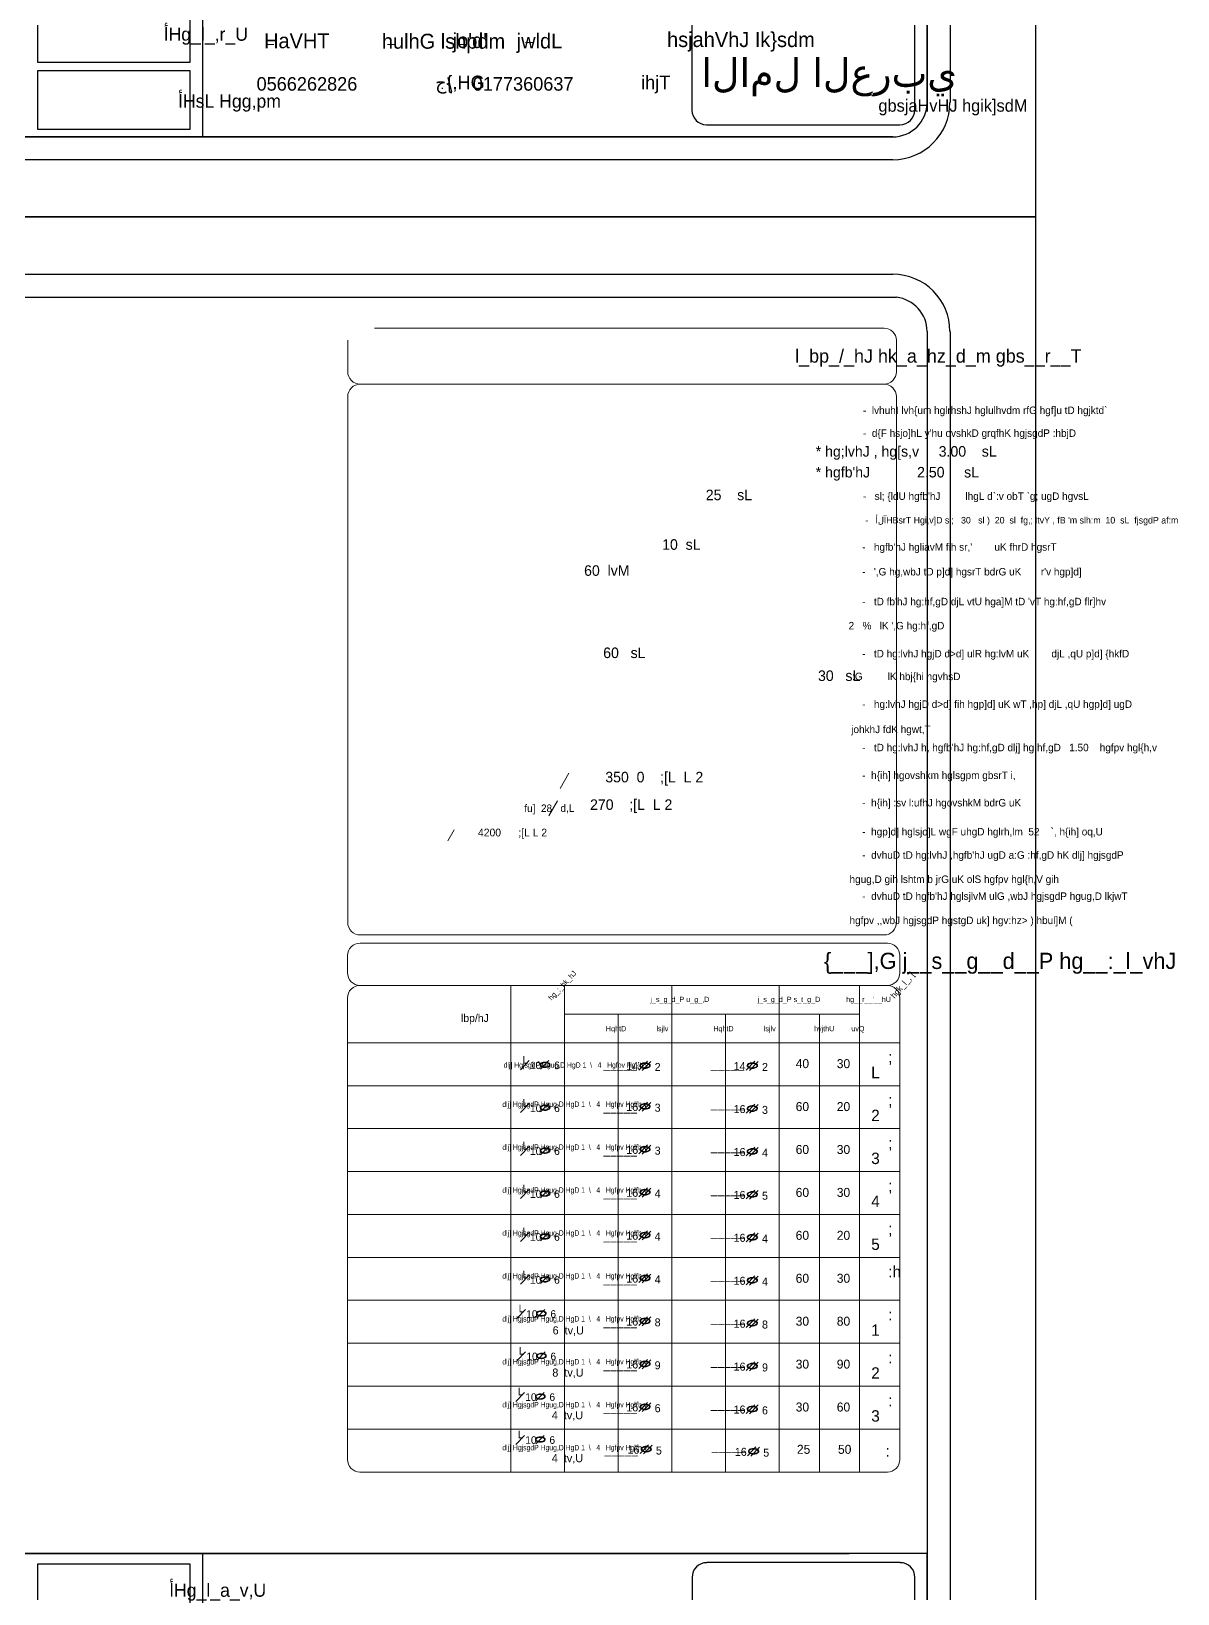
# Model space of a CAD drawing. Header units: inches. Extents: x -1583 to -1389, y -6910 to -6586.
# Drawn here: x -1426.58 to -1390.08, y -6846.12 to -6796.35 of the extents above; entities that cross this region are included whole.
import ezdxf

# ---------------------------------------------------------------- set-up
doc = ezdxf.new("R2010")
doc.units = ezdxf.units.IN
doc.header["$MEASUREMENT"] = 0
for name, color, linetype, lineweight in [('G-BORDER-V', 14, 'Continuous', 5), ('st', 41, 'Continuous', 15), ('text', 91, 'Continuous', 18), ('wall', 7, 'Continuous', 30)]:
    doc.layers.add(name, color=color, linetype=linetype, lineweight=lineweight)
doc.layers.add('U-r-p', color=7, linetype='Continuous')
doc.layers.add('xyz', color=93, linetype='Continuous')
doc.styles.add('A1', font='xarb.shx')
doc.styles.add('AR', font='XARB.SHX')
doc.styles.add('Arch_Text_E', font='arial.ttf', dxfattribs={"height": 0.2})
doc.styles.add('AX', font='xarab.shx', dxfattribs={"height": 0.12})
doc.styles.add('BO', font='JADID.SHX', dxfattribs={"height": 0.5})
doc.styles.add('RO', font='ROMANT.SHX', dxfattribs={"height": 0.3})
doc.styles.add('SOSO', font='SOSA.shx', dxfattribs={"height": 0.25})
doc.styles.add('style2', font='xarb.shx')
doc.styles.add('usm', font='arabnabl.shx', dxfattribs={"height": 0.35})

# ---------------------------------------------------------------- blocks, each defined once
blk = doc.blocks.new('kalesh')
at = {"layer": 'Defpoints'}
blk.add_lwpolyline([(3940.958, 559.483), (3987.589, 559.483), (3987.589, 592.346), (3940.958, 592.346)], close=True, dxfattribs=at)
at = {"layer": 'wall', "color": 1}
blk.add_line((3971.437, 561.038), (3971.437, 566.419), dxfattribs=at)
blk.add_line((3971.437, 561.038), (3971.437, 566.419), dxfattribs=at)
at = {"layer": 'wall', "color": 5}
for p, q in [((3984.959, 566.242), (3981.207, 566.242)), ((3980.922, 565.957), (3980.918, 561.556)), ((3985.239, 561.555), (3985.243, 565.957)), ((3981.202, 561.272), (3984.954, 561.272))]:
    blk.add_line(p, q, dxfattribs=at)
for centre, start, end in [((3981.207, 565.957), 90, 180), ((3984.959, 565.957), 360, 90), ((3981.202, 561.556), 180, 270), ((3984.954, 561.556), 270, 0)]:
    blk.add_arc(centre, 0.284, start, end, dxfattribs=at)
at = {"layer": 'xyz', "ltscale": 0.2}
for p, q in [((3943.179, 591.236), (3984.813, 591.236)), ((3943.253, 590.788), (3984.887, 590.788)), ((3985.48, 590.126), (3985.48, 561.703)), ((3985.924, 590.126), (3985.924, 561.703)), ((3984.813, 561.037), (3943.179, 561.037)), ((3984.813, 560.593), (3943.179, 560.593))]:
    blk.add_line(p, q, dxfattribs=at)
for points in [[(3985.48, 561.703), (3985.48, 566.419), (3942.513, 566.419)], [(3942.513, 561.691), (3942.513, 566.419), (3983.966, 566.419)], [(3983.966, 561.038), (3943.146, 561.038)], [(3943.179, 561.037), (3984.846, 561.038)]]:
    blk.add_lwpolyline(points, dxfattribs=at)
for points in [[(3968.236, 566.218), (3971.182, 566.218), (3971.182, 565.074), (3968.236, 565.074)], [(3968.236, 563.621), (3971.182, 563.621), (3971.182, 562.477), (3968.236, 562.477)], [(3968.236, 562.322), (3971.182, 562.322), (3971.182, 561.178), (3968.236, 561.178)]]:
    blk.add_lwpolyline(points, close=True, dxfattribs=at)
for centre, radius, start, end in [((3984.813, 590.126), 1.11, 0, 90), ((3984.813, 590.126), 0.666, 0, 83.669), ((3984.813, 561.703), 1.11, 270, 0), ((3984.813, 561.703), 0.666, 270, 0)]:
    blk.add_arc(centre, radius, start, end, dxfattribs=at)
at = {"layer": 'wall', "color": 30, "true_color": 0xf8991e, "style": 'A1'}
for s, p in [('أHg_l_a_v,U ', (3970.785, 565.58, -0.351)), ('أHg_l_,r_U ', (3970.68, 562.901, -0.351)), ('أHsL Hgg,pm', (3970.958, 561.603, -0.351))]:
    blk.add_text(s, height=0.25602, dxfattribs=at).set_placement(p)
at = {"layer": 'wall', "color": 4}
for s, height, style, p in [('HaVHT', 0.2898, 'BO', (3972.622, 562.756)), ('hulhG lshpdm ', 0.2898, 'BO', (3974.907, 562.747)), ("jo'd' ", 0.2898, 'BO', (3976.281, 562.76)), ('jwldL ', 0.2898, 'BO', (3977.522, 562.752, -0.309)), ('-', 0.195, 'RO', (3977.656, 562.783, -0.309)), ('hsjahVhJ Ik}sdm ', 0.2898, 'BO', (3980.437, 562.779)), ('-', 0.195, 'RO', (3972.627, 562.742)), ('-', 0.195, 'RO', (3974.981, 562.742)), ('-', 0.195, 'RO', (3976.373, 562.742))]:
    blk.add_text(s, height=height, dxfattribs=dict(at, style=style)).set_placement(p)
at = {"layer": 'wall', "color": 5, "style": 'Arch_Text_E'}
blk.add_text('الامل العربي', height=0.55865, dxfattribs=at).set_placement((3981.103, 562.007))
at = {"layer": 'wall', "style": 'A1'}
for s, height, p in [('0566262826', 0.2627, (3972.477, 561.933)), ('ج{,HG', 0.2627, (3975.944, 561.962)), ('\\', 0.263, (3976.176, 561.912)), ('0177360637', 0.2627, (3976.669, 561.933)), ('ihjT', 0.2627, (3979.933, 561.962))]:
    blk.add_text(s, height=height, dxfattribs=at).set_placement(p)
at = {"layer": 'wall', "color": 1, "style": 'usm'}
blk.add_text('gbsjaHvHJ hgik]sdM', height=0.23713, dxfattribs=at).set_placement((3984.536, 561.525))
blk = doc.blocks.new('U-r-p')
at = {"layer": 'U-r-p', "color": 4, "style": 'AX', "flags": 4}
for tag, p, height in [('R', (0.136, 0.205), 0.23), ('1', (-0.318, -0.04), 0.192)]:
    blk.add_attdef(tag, p, '', height=height, dxfattribs=at)
blk = doc.blocks.new('ST-NMBER')
at = {"layer": 'st', "color": 3}
for p, q in [((0.051, 0.225), (-0.121, 0.048)), ((0.119, 0.219), (-0.052, 0.042))]:
    blk.add_line(p, q, dxfattribs=at)
for points in [[(0.002, 0.196, 0.056606), (-0.039, 0.191, 0.070345), (-0.071, 0.178, 0.106153), (-0.095, 0.157, 0.161551), (-0.101, 0.137, 0.161551), (-0.094, 0.117, 0.106153), (-0.07, 0.096, 0.070345), (-0.038, 0.084, 0.056606), (0.004, 0.08, 0.056606), (0.046, 0.086, 0.070345), (0.077, 0.098, 0.106153), (0.101, 0.119, 0.161551), (0.107, 0.14, 0.161551), (0.1, 0.16, 0.106153), (0.076, 0.18, 0.070345), (0.044, 0.192, 0.056606)], [(0.003, 0.184, 0.056606), (-0.036, 0.179, 0.070345), (-0.065, 0.167, 0.106153), (-0.085, 0.149, 0.161551), (-0.089, 0.137, 0.161551), (-0.084, 0.124, 0.106153), (-0.064, 0.107, 0.070345), (-0.035, 0.096, 0.056606), (0.004, 0.093, 0.056606), (0.043, 0.098, 0.070345), (0.071, 0.109, 0.106153), (0.091, 0.127, 0.161551), (0.095, 0.139, 0.161551), (0.091, 0.152, 0.106153), (0.07, 0.169, 0.070345), (0.042, 0.18, 0.056606)]]:
    blk.add_lwpolyline(points, format="xyb", close=True, dxfattribs=at)
at = {"layer": 'st', "color": 6, "style": 'AX', "flags": 4}
for tag, p in [('16', (-0.316, 0.047)), ('5', (0.195, 0.031))]:
    blk.add_attdef(tag, p, '', height=0.16, dxfattribs=at)
blk = doc.blocks.new('SOOFT-ST')
at = {"layer": 'st', "color": 3}
for p, q in [((-0.207, 0.253), (-0.393, 0.062)), ((0.206, 0.253), (0.034, 0.076))]:
    blk.add_line(p, q, dxfattribs=at)
for points in [[(0.127, 0.223, 0.056606), (0.085, 0.218, 0.070345), (0.054, 0.205, 0.106153), (0.03, 0.184, 0.161551), (0.024, 0.164, 0.161551), (0.031, 0.144, 0.106153), (0.055, 0.123, 0.070345), (0.087, 0.111, 0.056606), (0.129, 0.107, 0.056606), (0.171, 0.113, 0.070345), (0.202, 0.125, 0.106153), (0.226, 0.146, 0.161551), (0.232, 0.167, 0.161551), (0.225, 0.187, 0.106153), (0.201, 0.207, 0.070345), (0.169, 0.219, 0.056606)], [(0.127, 0.211, 0.056606), (0.088, 0.206, 0.070345), (0.06, 0.194, 0.106153), (0.04, 0.177, 0.161551), (0.036, 0.164, 0.161551), (0.041, 0.151, 0.106153), (0.061, 0.134, 0.070345), (0.089, 0.123, 0.056606), (0.129, 0.12, 0.056606), (0.168, 0.125, 0.070345), (0.196, 0.136, 0.106153), (0.216, 0.154, 0.161551), (0.22, 0.166, 0.161551), (0.215, 0.179, 0.106153), (0.195, 0.196, 0.070345), (0.166, 0.207, 0.056606)]]:
    blk.add_lwpolyline(points, format="xyb", close=True, dxfattribs=at)
at = {"layer": 'st', "color": 3, "style": 'AX'}
blk.add_text('L', height=0.16, dxfattribs=at).set_placement((-0.351, 0.192))
at = {"layer": 'st', "color": 6, "style": 'AX', "flags": 4}
for tag, p in [('8', (-0.191, 0.074)), ('5', (0.32, 0.074))]:
    blk.add_attdef(tag, p, '', height=0.16, dxfattribs=at)

msp = doc.modelspace()

# ---------------------------------------------------------------- linework, layer by layer
at = {"color": 1, "lineweight": 20}
for p, q in [((-1409.469, -6819.986), (-1409.74, -6820.467)), ((-1409.829, -6820.863), (-1410.1, -6821.344)), ((-1413.121, -6821.784, 0.576), (-1413.321, -6822.137, 0.576)), ((-1413.121, -6821.784, 0.576), (-1413.321, -6822.137, 0.576))]:
    msp.add_line(p, q, dxfattribs=at)
at = {"layer": 'G-BORDER-V', "color": 8}
for p, q in [((-1415.654, -6805.807), (-1399.423, -6805.807)), ((-1415.654, -6805.807), (-1399.423, -6805.807)), ((-1416.503, -6807.213), (-1416.503, -6806.192)), ((-1416.503, -6807.213), (-1416.503, -6806.192)), ((-1416.503, -6807.213), (-1416.503, -6806.193)), ((-1416.503, -6807.213), (-1416.503, -6806.193)), ((-1399.037, -6807.213), (-1399.037, -6806.192)), ((-1399.037, -6807.213), (-1399.037, -6806.193)), ((-1416.107, -6807.592), (-1399.433, -6807.592)), ((-1416.503, -6824.737), (-1416.503, -6807.972)), ((-1416.503, -6824.737), (-1416.503, -6807.972)), ((-1416.503, -6824.737), (-1416.503, -6807.972)), ((-1399.037, -6824.125), (-1399.037, -6807.972)), ((-1399.036, -6824.737), (-1399.037, -6807.972)), ((-1416.107, -6825.134), (-1399.433, -6825.134)), ((-1416.512, -6825.793), (-1416.512, -6826.341)), ((-1416.512, -6825.793), (-1416.512, -6826.341)), ((-1416.113, -6825.394), (-1399.324, -6825.394)), ((-1398.925, -6825.776), (-1398.925, -6826.359)), ((-1398.925, -6825.776), (-1398.925, -6826.359)), ((-1416.113, -6826.74), (-1399.324, -6826.74)), ((-1411.316, -6826.74), (-1411.316, -6842.24)), ((-1409.607, -6826.74), (-1409.607, -6842.24)), ((-1406.189, -6826.74), (-1406.189, -6842.24)), ((-1402.771, -6826.74), (-1402.771, -6842.24)), ((-1400.207, -6826.74), (-1400.207, -6842.24)), ((-1416.512, -6827.14), (-1416.512, -6841.84)), ((-1398.925, -6827.122), (-1398.925, -6832.288)), ((-1398.925, -6827.122), (-1398.925, -6841.841)), ((-1409.607, -6827.654), (-1407.898, -6827.654)), ((-1407.898, -6827.654), (-1400.207, -6827.654)), ((-1407.898, -6827.654), (-1407.898, -6842.24)), ((-1404.48, -6827.654), (-1404.48, -6842.24)), ((-1401.489, -6827.654), (-1401.489, -6842.24)), ((-1416.512, -6828.568), (-1411.316, -6828.568)), ((-1411.316, -6828.568), (-1398.925, -6828.568)), ((-1416.512, -6829.935), (-1398.925, -6829.935)), ((-1416.512, -6831.302), (-1398.925, -6831.302)), ((-1416.512, -6832.67), (-1398.925, -6832.67)), ((-1416.114, -6832.67), (-1399.324, -6832.67)), ((-1416.512, -6834.037), (-1398.925, -6834.037)), ((-1416.114, -6834.037), (-1399.324, -6834.037)), ((-1416.114, -6834.037), (-1399.324, -6834.037)), ((-1416.512, -6835.404), (-1398.925, -6835.404)), ((-1416.114, -6835.404), (-1399.324, -6835.404)), ((-1416.114, -6835.404), (-1399.324, -6835.404)), ((-1416.114, -6835.404), (-1399.324, -6835.404)), ((-1416.512, -6836.771), (-1398.925, -6836.771)), ((-1416.114, -6836.771), (-1399.324, -6836.771)), ((-1416.114, -6836.771), (-1399.324, -6836.771)), ((-1416.114, -6836.771), (-1399.324, -6836.771)), ((-1416.114, -6836.771), (-1399.324, -6836.771)), ((-1416.512, -6838.138), (-1398.925, -6838.138)), ((-1416.114, -6838.138), (-1399.324, -6838.138)), ((-1416.114, -6838.138), (-1399.324, -6838.138)), ((-1416.114, -6838.138), (-1399.324, -6838.138)), ((-1416.114, -6838.138), (-1399.324, -6838.138)), ((-1416.512, -6839.506), (-1398.925, -6839.506)), ((-1416.114, -6839.506), (-1399.324, -6839.506)), ((-1416.114, -6839.506), (-1399.324, -6839.506)), ((-1416.114, -6839.506), (-1399.324, -6839.506)), ((-1416.114, -6839.506), (-1399.324, -6839.506)), ((-1416.114, -6839.506), (-1399.324, -6839.506)), ((-1416.512, -6840.873), (-1398.925, -6840.873)), ((-1416.114, -6840.873), (-1399.324, -6840.873)), ((-1416.114, -6840.873), (-1399.324, -6840.873)), ((-1416.114, -6840.873), (-1399.324, -6840.873)), ((-1416.114, -6840.873), (-1399.324, -6840.873)), ((-1416.114, -6840.873), (-1399.324, -6840.873)), ((-1416.114, -6840.873), (-1399.324, -6840.873)), ((-1416.114, -6842.24), (-1399.324, -6842.24))]:
    msp.add_line(p, q, dxfattribs=at)
for centre, radius, start, end in [((-1399.423, -6806.193), 0.386, 359.9447, 90.0548), ((-1399.423, -6806.193), 0.386, 359.9447, 90.0548), ((-1416.107, -6807.196), 0.397, 179.9447, 270.0548), ((-1399.433, -6807.196), 0.397, 269.9452, 0.0553), ((-1416.107, -6807.989), 0.397, 89.9452, 180.0553), ((-1399.433, -6807.989), 0.397, 359.9447, 90.0548), ((-1416.107, -6824.738), 0.397, 179.9447, 270.0548), ((-1399.433, -6824.738), 0.397, 269.9452, 0.0553), ((-1416.113, -6825.793), 0.399, 89.9452, 180.0553), ((-1399.324, -6825.793), 0.399, 359.9447, 90.0548), ((-1416.113, -6826.341), 0.399, 179.9447, 270.0548), ((-1416.113, -6827.14), 0.399, 89.9452, 180.0553), ((-1399.324, -6826.341), 0.399, 269.9452, 0.0553), ((-1399.324, -6827.14), 0.399, 359.9447, 90.0548), ((-1416.113, -6841.841), 0.399, 179.9447, 270.0548), ((-1399.324, -6841.841), 0.399, 269.9452, 0.0553)]:
    msp.add_arc(centre, radius, start, end, dxfattribs=at)

# ---------------------------------------------------------------- block references
at = {"xscale": 1.641842369206237, "yscale": 1.641842369206237, "zscale": 1.641842369206237}
for p in [(-7941.588, -7720.849), (-7941.588, -7774.806)]:
    msp.add_blockref('kalesh', p, dxfattribs=at)
at = {"color": 0}
ref = msp.add_blockref('SOOFT-ST', (-1410.413, -6829.518), dxfattribs=dict(at, xscale=1.50397161385265, yscale=1.50397161385265, zscale=1.50397161385265))
ref.add_attrib('8', '10', (-1410.7, -6829.406), dxfattribs={"layer": 'st', "color": 7, "height": 0.2406, "style": 'AX', "flags": 4})
ref.add_attrib('5', '6', (-1409.932, -6829.406), dxfattribs={"layer": 'st', "color": 7, "height": 0.241, "style": 'AX', "flags": 4})
ref = msp.add_blockref('ST-NMBER', (-1407.045, -6829.515), dxfattribs=dict(at, xscale=1.593079668354491, yscale=1.593079668354491, zscale=1.593079668354491))
ref.add_attrib('16', '14', (-1407.637, -6829.44), dxfattribs={"layer": 'st', "color": 7, "height": 0.2549, "style": 'AX', "flags": 4})
ref.add_attrib('5', '2', (-1406.733, -6829.465), dxfattribs={"layer": 'st', "color": 7, "height": 0.255, "style": 'AX', "flags": 4})
ref = msp.add_blockref('ST-NMBER', (-1403.627, -6829.515), dxfattribs=dict(at, xscale=1.593079668354491, yscale=1.593079668354491, zscale=1.593079668354491))
ref.add_attrib('16', '14', (-1404.219, -6829.44), dxfattribs={"layer": 'st', "color": 7, "height": 0.2549, "style": 'AX', "flags": 4})
ref.add_attrib('5', '2', (-1403.315, -6829.465), dxfattribs={"layer": 'st', "color": 7, "height": 0.255, "style": 'AX', "flags": 4})
ref = msp.add_blockref('U-r-p', (-1399.475, -6829.555), dxfattribs=dict(at, xscale=2.272189937540915, yscale=2.272189937540915, zscale=2.272189937540915))
ref.add_attrib('U', ';', (-1399.297, -6829.206), dxfattribs={"layer": 'st', "color": 0, "height": 0.364, "style": 'AX', "flags": 4})
ref.add_attrib('1', 'L', (-1399.837, -6829.697), dxfattribs={"layer": 'st', "color": 0, "height": 0.364, "style": 'AX', "flags": 4})
ref = msp.add_blockref('SOOFT-ST', (-1410.413, -6830.885), dxfattribs=dict(at, xscale=1.50397161385265, yscale=1.50397161385265, zscale=1.50397161385265))
ref.add_attrib('8', '10', (-1410.7, -6830.774), dxfattribs={"layer": 'st', "color": 7, "height": 0.2406, "style": 'AX', "flags": 4})
ref.add_attrib('5', '6', (-1409.932, -6830.773), dxfattribs={"layer": 'st', "color": 7, "height": 0.241, "style": 'AX', "flags": 4})
ref = msp.add_blockref('ST-NMBER', (-1407.045, -6830.814), dxfattribs=dict(at, xscale=1.593079668354491, yscale=1.593079668354491, zscale=1.593079668354491))
ref.add_attrib('16', '16', (-1407.637, -6830.739), dxfattribs={"layer": 'st', "color": 7, "height": 0.2549, "style": 'AX', "flags": 4})
ref.add_attrib('5', '3', (-1406.733, -6830.764), dxfattribs={"layer": 'st', "color": 7, "height": 0.255, "style": 'AX', "flags": 4})
ref = msp.add_blockref('ST-NMBER', (-1403.627, -6830.882), dxfattribs=dict(at, xscale=1.593079668354491, yscale=1.593079668354491, zscale=1.593079668354491))
ref.add_attrib('16', '16', (-1404.219, -6830.807), dxfattribs={"layer": 'st', "color": 7, "height": 0.2549, "style": 'AX', "flags": 4})
ref.add_attrib('5', '3', (-1403.315, -6830.833), dxfattribs={"layer": 'st', "color": 7, "height": 0.255, "style": 'AX', "flags": 4})
ref = msp.add_blockref('U-r-p', (-1399.475, -6830.923), dxfattribs=dict(at, xscale=2.272189937540915, yscale=2.272189937540915, zscale=2.272189937540915))
ref.add_attrib('U', ';', (-1399.297, -6830.574), dxfattribs={"layer": 'st', "color": 0, "height": 0.364, "style": 'AX', "flags": 4})
ref.add_attrib('1', '2', (-1399.837, -6831.064), dxfattribs={"layer": 'st', "color": 0, "height": 0.364, "style": 'AX', "flags": 4})
ref = msp.add_blockref('SOOFT-ST', (-1410.413, -6832.252), dxfattribs=dict(at, xscale=1.50397161385265, yscale=1.50397161385265, zscale=1.50397161385265))
ref.add_attrib('8', '10', (-1410.7, -6832.141), dxfattribs={"layer": 'st', "color": 7, "height": 0.2406, "style": 'AX', "flags": 4})
ref.add_attrib('5', '6', (-1409.932, -6832.14), dxfattribs={"layer": 'st', "color": 7, "height": 0.241, "style": 'AX', "flags": 4})
ref = msp.add_blockref('U-r-p', (-1399.475, -6832.29), dxfattribs=dict(at, xscale=2.272189937540915, yscale=2.272189937540915, zscale=2.272189937540915))
ref.add_attrib('U', ';', (-1399.297, -6831.941), dxfattribs={"layer": 'st', "color": 0, "height": 0.364, "style": 'AX', "flags": 4})
ref.add_attrib('1', '3', (-1399.837, -6832.431), dxfattribs={"layer": 'st', "color": 0, "height": 0.364, "style": 'AX', "flags": 4})
ref = msp.add_blockref('ST-NMBER', (-1407.045, -6832.181), dxfattribs=dict(at, xscale=1.593079668354491, yscale=1.593079668354491, zscale=1.593079668354491))
ref.add_attrib('16', '16', (-1407.637, -6832.106), dxfattribs={"layer": 'st', "color": 7, "height": 0.2549, "style": 'AX', "flags": 4})
ref.add_attrib('5', '3', (-1406.733, -6832.131), dxfattribs={"layer": 'st', "color": 7, "height": 0.255, "style": 'AX', "flags": 4})
ref = msp.add_blockref('ST-NMBER', (-1403.627, -6832.249), dxfattribs=dict(at, xscale=1.593079668354491, yscale=1.593079668354491, zscale=1.593079668354491))
ref.add_attrib('16', '16', (-1404.219, -6832.174), dxfattribs={"layer": 'st', "color": 7, "height": 0.2549, "style": 'AX', "flags": 4})
ref.add_attrib('5', '4', (-1403.315, -6832.2), dxfattribs={"layer": 'st', "color": 7, "height": 0.255, "style": 'AX', "flags": 4})
ref = msp.add_blockref('SOOFT-ST', (-1410.413, -6833.619), dxfattribs=dict(at, xscale=1.50397161385265, yscale=1.50397161385265, zscale=1.50397161385265))
ref.add_attrib('8', '10', (-1410.7, -6833.508), dxfattribs={"layer": 'st', "color": 7, "height": 0.2406, "style": 'AX', "flags": 4})
ref.add_attrib('5', '6', (-1409.932, -6833.508), dxfattribs={"layer": 'st', "color": 7, "height": 0.241, "style": 'AX', "flags": 4})
ref = msp.add_blockref('ST-NMBER', (-1407.045, -6833.548), dxfattribs=dict(at, xscale=1.593079668354491, yscale=1.593079668354491, zscale=1.593079668354491))
ref.add_attrib('16', '16', (-1407.637, -6833.473), dxfattribs={"layer": 'st', "color": 7, "height": 0.2549, "style": 'AX', "flags": 4})
ref.add_attrib('5', '4', (-1406.733, -6833.499), dxfattribs={"layer": 'st', "color": 7, "height": 0.255, "style": 'AX', "flags": 4})
ref = msp.add_blockref('ST-NMBER', (-1403.627, -6833.617), dxfattribs=dict(at, xscale=1.593079668354491, yscale=1.593079668354491, zscale=1.593079668354491))
ref.add_attrib('16', '16', (-1404.219, -6833.541), dxfattribs={"layer": 'st', "color": 7, "height": 0.2549, "style": 'AX', "flags": 4})
ref.add_attrib('5', '5', (-1403.315, -6833.567), dxfattribs={"layer": 'st', "color": 7, "height": 0.255, "style": 'AX', "flags": 4})
ref = msp.add_blockref('U-r-p', (-1399.475, -6833.657), dxfattribs=dict(at, xscale=2.272189937540915, yscale=2.272189937540915, zscale=2.272189937540915))
ref.add_attrib('U', ';', (-1399.297, -6833.308), dxfattribs={"layer": 'st', "color": 0, "height": 0.364, "style": 'AX', "flags": 4})
ref.add_attrib('1', '4', (-1399.837, -6833.799), dxfattribs={"layer": 'st', "color": 0, "height": 0.364, "style": 'AX', "flags": 4})
ref = msp.add_blockref('SOOFT-ST', (-1410.413, -6834.987), dxfattribs=dict(at, xscale=1.50397161385265, yscale=1.50397161385265, zscale=1.50397161385265))
ref.add_attrib('8', '10', (-1410.7, -6834.875), dxfattribs={"layer": 'st', "color": 7, "height": 0.2406, "style": 'AX', "flags": 4})
ref.add_attrib('5', '6', (-1409.932, -6834.875), dxfattribs={"layer": 'st', "color": 7, "height": 0.241, "style": 'AX', "flags": 4})
ref = msp.add_blockref('ST-NMBER', (-1407.045, -6834.916), dxfattribs=dict(at, xscale=1.593079668354491, yscale=1.593079668354491, zscale=1.593079668354491))
ref.add_attrib('16', '16', (-1407.637, -6834.84), dxfattribs={"layer": 'st', "color": 7, "height": 0.2549, "style": 'AX', "flags": 4})
ref.add_attrib('5', '4', (-1406.733, -6834.866), dxfattribs={"layer": 'st', "color": 7, "height": 0.255, "style": 'AX', "flags": 4})
ref = msp.add_blockref('ST-NMBER', (-1403.627, -6834.984), dxfattribs=dict(at, xscale=1.593079668354491, yscale=1.593079668354491, zscale=1.593079668354491))
ref.add_attrib('16', '16', (-1404.219, -6834.908), dxfattribs={"layer": 'st', "color": 7, "height": 0.2549, "style": 'AX', "flags": 4})
ref.add_attrib('5', '4', (-1403.315, -6834.934), dxfattribs={"layer": 'st', "color": 7, "height": 0.255, "style": 'AX', "flags": 4})
ref = msp.add_blockref('U-r-p', (-1399.475, -6835.024), dxfattribs=dict(at, xscale=2.272189937540915, yscale=2.272189937540915, zscale=2.272189937540915))
ref.add_attrib('U', ';', (-1399.297, -6834.675), dxfattribs={"layer": 'st', "color": 0, "height": 0.364, "style": 'AX', "flags": 4})
ref.add_attrib('1', '5', (-1399.837, -6835.166), dxfattribs={"layer": 'st', "color": 0, "height": 0.364, "style": 'AX', "flags": 4})
ref = msp.add_blockref('U-r-p', (-1399.475, -6836.391), dxfattribs=dict(at, xscale=2.272189937540915, yscale=2.272189937540915, zscale=2.272189937540915))
ref.add_attrib('U', ':h', (-1399.297, -6836.042), dxfattribs={"layer": 'st', "color": 0, "height": 0.3636, "style": 'AX', "flags": 4})
ref = msp.add_blockref('SOOFT-ST', (-1410.413, -6836.354), dxfattribs=dict(at, xscale=1.50397161385265, yscale=1.50397161385265, zscale=1.50397161385265))
ref.add_attrib('8', '10', (-1410.7, -6836.243), dxfattribs={"layer": 'st', "color": 7, "height": 0.2406, "style": 'AX', "flags": 4})
ref.add_attrib('5', '6', (-1409.932, -6836.242), dxfattribs={"layer": 'st', "color": 7, "height": 0.241, "style": 'AX', "flags": 4})
ref = msp.add_blockref('ST-NMBER', (-1407.045, -6836.283), dxfattribs=dict(at, xscale=1.593079668354491, yscale=1.593079668354491, zscale=1.593079668354491))
ref.add_attrib('16', '16', (-1407.637, -6836.207), dxfattribs={"layer": 'st', "color": 7, "height": 0.2549, "style": 'AX', "flags": 4})
ref.add_attrib('5', '4', (-1406.733, -6836.233), dxfattribs={"layer": 'st', "color": 7, "height": 0.255, "style": 'AX', "flags": 4})
ref = msp.add_blockref('ST-NMBER', (-1403.627, -6836.351), dxfattribs=dict(at, xscale=1.593079668354491, yscale=1.593079668354491, zscale=1.593079668354491))
ref.add_attrib('16', '16', (-1404.219, -6836.276), dxfattribs={"layer": 'st', "color": 7, "height": 0.2549, "style": 'AX', "flags": 4})
ref.add_attrib('5', '4', (-1403.315, -6836.301), dxfattribs={"layer": 'st', "color": 7, "height": 0.255, "style": 'AX', "flags": 4})
ref = msp.add_blockref('SOOFT-ST', (-1410.534, -6837.439), dxfattribs=dict(at, xscale=1.50397161385265, yscale=1.50397161385265, zscale=1.50397161385265))
ref.add_attrib('8', '10', (-1410.821, -6837.328), dxfattribs={"layer": 'st', "color": 7, "height": 0.2406, "style": 'AX', "flags": 4})
ref.add_attrib('5', '6', (-1410.052, -6837.327), dxfattribs={"layer": 'st', "color": 7, "height": 0.241, "style": 'AX', "flags": 4})
ref = msp.add_blockref('U-r-p', (-1399.475, -6837.759), dxfattribs=dict(at, xscale=2.272189937540915, yscale=2.272189937540915, zscale=2.272189937540915))
ref.add_attrib('U', ':', (-1399.297, -6837.41), dxfattribs={"layer": 'st', "color": 0, "height": 0.364, "style": 'AX', "flags": 4})
ref.add_attrib('1', '1', (-1399.837, -6837.9), dxfattribs={"layer": 'st', "color": 0, "height": 0.364, "style": 'AX', "flags": 4})
ref = msp.add_blockref('ST-NMBER', (-1407.045, -6837.65), dxfattribs=dict(at, xscale=1.593079668354491, yscale=1.593079668354491, zscale=1.593079668354491))
ref.add_attrib('16', '16', (-1407.637, -6837.575), dxfattribs={"layer": 'st', "color": 7, "height": 0.2549, "style": 'AX', "flags": 4})
ref.add_attrib('5', '8', (-1406.733, -6837.6), dxfattribs={"layer": 'st', "color": 7, "height": 0.255, "style": 'AX', "flags": 4})
ref = msp.add_blockref('ST-NMBER', (-1403.627, -6837.718), dxfattribs=dict(at, xscale=1.593079668354491, yscale=1.593079668354491, zscale=1.593079668354491))
ref.add_attrib('16', '16', (-1404.219, -6837.643), dxfattribs={"layer": 'st', "color": 7, "height": 0.2549, "style": 'AX', "flags": 4})
ref.add_attrib('5', '8', (-1403.315, -6837.669), dxfattribs={"layer": 'st', "color": 7, "height": 0.255, "style": 'AX', "flags": 4})
ref = msp.add_blockref('SOOFT-ST', (-1410.529, -6838.79), dxfattribs=dict(at, xscale=1.50397161385265, yscale=1.50397161385265, zscale=1.50397161385265))
ref.add_attrib('8', '10', (-1410.816, -6838.679), dxfattribs={"layer": 'st', "color": 7, "height": 0.2406, "style": 'AX', "flags": 4})
ref.add_attrib('5', '6', (-1410.048, -6838.679), dxfattribs={"layer": 'st', "color": 7, "height": 0.241, "style": 'AX', "flags": 4})
ref = msp.add_blockref('ST-NMBER', (-1407.045, -6839.017), dxfattribs=dict(at, xscale=1.593079668354491, yscale=1.593079668354491, zscale=1.593079668354491))
ref.add_attrib('16', '16', (-1407.637, -6838.942), dxfattribs={"layer": 'st', "color": 7, "height": 0.2549, "style": 'AX', "flags": 4})
ref.add_attrib('5', '9', (-1406.733, -6838.967), dxfattribs={"layer": 'st', "color": 7, "height": 0.255, "style": 'AX', "flags": 4})
ref = msp.add_blockref('ST-NMBER', (-1403.627, -6839.086), dxfattribs=dict(at, xscale=1.593079668354491, yscale=1.593079668354491, zscale=1.593079668354491))
ref.add_attrib('16', '16', (-1404.219, -6839.01), dxfattribs={"layer": 'st', "color": 7, "height": 0.2549, "style": 'AX', "flags": 4})
ref.add_attrib('5', '9', (-1403.315, -6839.036), dxfattribs={"layer": 'st', "color": 7, "height": 0.255, "style": 'AX', "flags": 4})
ref = msp.add_blockref('U-r-p', (-1399.475, -6839.126), dxfattribs=dict(at, xscale=2.272189937540915, yscale=2.272189937540915, zscale=2.272189937540915))
ref.add_attrib('U', ': ', (-1399.297, -6838.777), dxfattribs={"layer": 'st', "color": 0, "height": 0.3636, "style": 'AX', "flags": 4})
ref.add_attrib('1', '2', (-1399.837, -6839.268), dxfattribs={"layer": 'st', "color": 0, "height": 0.364, "style": 'AX', "flags": 4})
ref = msp.add_blockref('SOOFT-ST', (-1410.564, -6840.085), dxfattribs=dict(at, xscale=1.50397161385265, yscale=1.50397161385265, zscale=1.50397161385265))
ref.add_attrib('8', '10', (-1410.851, -6839.974), dxfattribs={"layer": 'st', "color": 7, "height": 0.2406, "style": 'AX', "flags": 4})
ref.add_attrib('5', '6', (-1410.082, -6839.974), dxfattribs={"layer": 'st', "color": 7, "height": 0.241, "style": 'AX', "flags": 4})
ref = msp.add_blockref('ST-NMBER', (-1407.045, -6840.384), dxfattribs=dict(at, xscale=1.593079668354491, yscale=1.593079668354491, zscale=1.593079668354491))
ref.add_attrib('16', '16', (-1407.637, -6840.309), dxfattribs={"layer": 'st', "color": 7, "height": 0.2549, "style": 'AX', "flags": 4})
ref.add_attrib('5', '6', (-1406.733, -6840.335), dxfattribs={"layer": 'st', "color": 7, "height": 0.255, "style": 'AX', "flags": 4})
ref = msp.add_blockref('ST-NMBER', (-1403.627, -6840.453), dxfattribs=dict(at, xscale=1.593079668354491, yscale=1.593079668354491, zscale=1.593079668354491))
ref.add_attrib('16', '16', (-1404.219, -6840.377), dxfattribs={"layer": 'st', "color": 7, "height": 0.2549, "style": 'AX', "flags": 4})
ref.add_attrib('5', '6', (-1403.315, -6840.403), dxfattribs={"layer": 'st', "color": 7, "height": 0.255, "style": 'AX', "flags": 4})
ref = msp.add_blockref('U-r-p', (-1399.475, -6840.493), dxfattribs=dict(at, xscale=2.272189937540915, yscale=2.272189937540915, zscale=2.272189937540915))
ref.add_attrib('U', ': ', (-1399.297, -6840.144), dxfattribs={"layer": 'st', "color": 0, "height": 0.3636, "style": 'AX', "flags": 4})
ref.add_attrib('1', '3', (-1399.837, -6840.635), dxfattribs={"layer": 'st', "color": 0, "height": 0.364, "style": 'AX', "flags": 4})
ref = msp.add_blockref('SOOFT-ST', (-1410.564, -6841.453), dxfattribs=dict(at, xscale=1.50397161385265, yscale=1.50397161385265, zscale=1.50397161385265))
ref.add_attrib('8', '10', (-1410.851, -6841.341), dxfattribs={"layer": 'st', "color": 7, "height": 0.2406, "style": 'AX', "flags": 4})
ref.add_attrib('5', '6', (-1410.082, -6841.341), dxfattribs={"layer": 'st', "color": 7, "height": 0.241, "style": 'AX', "flags": 4})
ref = msp.add_blockref('ST-NMBER', (-1407.006, -6841.731), dxfattribs=dict(at, xscale=1.593079668354491, yscale=1.593079668354491, zscale=1.593079668354491))
ref.add_attrib('16', '16', (-1407.598, -6841.656), dxfattribs={"layer": 'st', "color": 7, "height": 0.2549, "style": 'AX', "flags": 4})
ref.add_attrib('5', '5', (-1406.694, -6841.682), dxfattribs={"layer": 'st', "color": 7, "height": 0.255, "style": 'AX', "flags": 4})
ref = msp.add_blockref('ST-NMBER', (-1403.588, -6841.8), dxfattribs=dict(at, xscale=1.593079668354491, yscale=1.593079668354491, zscale=1.593079668354491))
ref.add_attrib('16', '16', (-1404.18, -6841.724), dxfattribs={"layer": 'st', "color": 7, "height": 0.2549, "style": 'AX', "flags": 4})
ref.add_attrib('5', '5', (-1403.276, -6841.75), dxfattribs={"layer": 'st', "color": 7, "height": 0.255, "style": 'AX', "flags": 4})
ref = msp.add_blockref('U-r-p', (-1399.561, -6842.103), dxfattribs=dict(at, xscale=2.272189937540915, yscale=2.272189937540915, zscale=2.272189937540915))
ref.add_attrib('U', ':', (-1399.383, -6841.754), dxfattribs={"layer": 'st', "color": 0, "height": 0.364, "style": 'AX', "flags": 4})

# ---------------------------------------------------------------- texts
at = {"color": 0, "lineweight": 20, "style": 'usm'}
for s, height, p in [('* hg;lvhJ , hg[s,v     3.00    sL', 0.33553, (-1401.605, -6809.9)), ("* hgfb'hJ            2.50     sL", 0.33553, (-1401.605, -6810.563)), ('25    sL', 0.3355, (-1405.104, -6811.287, 0.578)), ('10  sL', 0.3355, (-1406.494, -6812.866, 0.578)), ('60  lvM ', 0.3355, (-1408.979, -6813.696, 0.578)), ('60   sL ', 0.3355, (-1408.371, -6816.315, 0.578)), ('30   sL ', 0.3355, (-1401.532, -6817.045, 0.578)), (' 350  0    ;[L  L 2', 0.33553, (-1408.429, -6820.274)), ('270    ;[L  L 2', 0.33553, (-1408.789, -6821.151)), ('4200      ;[L L 2', 0.24662, (-1412.357, -6821.995, 0.576))]:
    msp.add_text(s, height=height, dxfattribs=at).set_placement(p)
at = {"color": 0, "style": 'AX'}
for s, height, rotation, p in [('hg_:_hk_hJ ', 0.16525, 46.9184, (-1410.016, -6827.23)), ('hgk_l_,`[', 0.1948, 49.7379, (-1399.091, -6827.174))]:
    msp.add_text(s, height=height, rotation=rotation, dxfattribs=at).set_placement(p)
for s, height, p in [('j_s_g_d_P u_g_,D ', 0.16525, (-1406.869, -6827.269)), ('j_s_g_d_P s_t_g_D ', 0.16525, (-1403.451, -6827.269)), ("hg__r__'__hU ", 0.16525, (-1400.635, -6827.269)), ('lbp/hJ', 0.2479, (-1412.897, -6827.904)), ('HqhtD', 0.1653, (-1408.285, -6828.201)), ('lsjlv', 0.1653, (-1406.676, -6828.201)), ('HqhtD', 0.1653, (-1404.867, -6828.201)), ('lsjlv', 0.1653, (-1403.258, -6828.201)), ('hvjthU ', 0.1653, (-1401.658, -6828.201)), ('uvQ ', 0.1653, (-1400.47, -6828.201)), ('40', 0.2864, (-1402.242, -6829.376, -0.239)), ('30', 0.2864, (-1400.934, -6829.376, -0.239)), ('_____', 0.2864, (-1408.366, -6829.376, -0.239)), ('_____', 0.2864, (-1404.948, -6829.376, -0.239)), ('_____', 0.2864, (-1404.948, -6830.639, -0.239)), ('60', 0.2864, (-1402.242, -6830.743, -0.239)), ('20', 0.2864, (-1400.934, -6830.743, -0.239)), ('_____', 0.2864, (-1408.366, -6830.743, -0.239)), ('_____', 0.2864, (-1408.366, -6832.11, -0.239)), ('_____', 0.2864, (-1404.948, -6832.006, -0.239)), ('60', 0.2864, (-1402.242, -6832.11, -0.239)), ('30', 0.2864, (-1400.934, -6832.11, -0.239)), ('60', 0.2864, (-1402.242, -6833.477, -0.239)), ('30', 0.2864, (-1400.934, -6833.477, -0.239)), ('_____', 0.2864, (-1408.366, -6833.477, -0.239)), ('_____', 0.2864, (-1404.948, -6833.373, -0.239)), ('60', 0.2864, (-1402.242, -6834.844, -0.239)), ('20', 0.2864, (-1400.934, -6834.844, -0.239)), ('_____', 0.2864, (-1408.366, -6834.844, -0.239)), ('_____', 0.2864, (-1404.948, -6834.74, -0.239)), ('_____', 0.2864, (-1404.948, -6836.108, -0.239)), ('60', 0.2864, (-1402.242, -6836.212, -0.239)), ('30', 0.2864, (-1400.934, -6836.212, -0.239)), ('_____', 0.2864, (-1408.366, -6836.212, -0.239)), ('6  tv,U', 0.2578, (-1409.981, -6837.857)), ('_____', 0.2864, (-1408.366, -6837.579, -0.239)), ('_____', 0.2864, (-1404.948, -6837.475, -0.239)), ('30', 0.2864, (-1402.242, -6837.579, -0.239)), ('80', 0.2864, (-1400.934, -6837.579, -0.239)), ('30', 0.2864, (-1402.242, -6838.946, -0.239)), ('90', 0.2864, (-1400.934, -6838.946, -0.239)), ('8  tv,U', 0.2578, (-1409.991, -6839.201)), ('_____', 0.2864, (-1408.366, -6838.946, -0.239)), ('_____', 0.2864, (-1408.366, -6838.946, -0.239)), ('_____', 0.2864, (-1404.948, -6838.842, -0.239)), ('30', 0.2864, (-1402.242, -6840.313, -0.239)), ('60', 0.2864, (-1400.934, -6840.313, -0.239)), ('4  tv,U', 0.2578, (-1410.007, -6840.56)), ('_____', 0.2864, (-1408.366, -6840.313, -0.239)), ('_____', 0.2864, (-1404.948, -6840.209, -0.239)), ('4  tv,U', 0.2578, (-1410.007, -6841.928)), ('_____', 0.2864, (-1408.327, -6841.66, -0.239)), ('_____', 0.2864, (-1404.909, -6841.556, -0.239)), ('25', 0.2864, (-1402.203, -6841.66, -0.239)), ('50', 0.2864, (-1400.895, -6841.66, -0.239))]:
    msp.add_text(s, height=height, dxfattribs=at).set_placement(p)
at = {"color": 0, "style": 'AR', "width": 0.75}
for p in [(-1411.541, -6829.362), (-1411.583, -6830.611), (-1411.583, -6831.978), (-1411.583, -6833.346), (-1411.583, -6834.713), (-1411.583, -6836.08), (-1411.583, -6837.447), (-1411.583, -6838.814), (-1411.583, -6840.182), (-1411.583, -6841.549)]:
    msp.add_text('dlj] HgjsgdP Hgug,D HgD 1  \\   4   Hgfpv Hgl{h,v', height=0.17326, dxfattribs=at).set_placement(p)
at = {"layer": 'text', "color": 0, "style": 'SOSO'}
for s, height, p in [('-  lvhuhI lvh{um hglrhshJ hglulhvdm rfG hgf]u tD hgjktd`', 0.238, (-1400.1, -6808.542)), ("-  d{F hsjo]hL y'hu ovshkD grqfhK hgjsgdP :hbjD ", 0.238, (-1400.1, -6809.269)), ("-   sl; {ldU hgfb'hJ         lhgL d`:v obT `g; ugD hgvsL ", 0.238, (-1400.1, -6811.277)), ("-   ألآHBsrT Hgi,v]D sl;   30   sl )  20  sl  fg,; ltvY , fB 'm slh:m  10  sL  fjsgdP af:m  ", 0.20944, (-1400.024, -6812.029)), ("-   hgfb'hJ hgliavM fih sr,'        uK fhrD hgsrT ", 0.238, (-1400.123, -6812.896)), ("-   ',G hg,wbJ tD p]d] hgsrT bdrG uK       r'v hgp]d] ", 0.238, (-1400.123, -6813.684)), ("-   tD fb'hJ hg:hf,gD djL vtU hga]M tD 'vT hg:hf,gD flr]hv ", 0.238, (-1400.123, -6814.634)), ("2   %%%   lK ',G hg:hf,gD ", 0.238, (-1400.558, -6815.402)), ('-   tD hg:lvhJ hgjD d>d] ulR hg:lvM uK        djL ,qU p]d] {hkfD ', 0.238, (-1400.123, -6816.294)), (':G         lK hbj{hi hgvhsD ', 0.238, (-1400.446, -6817.019)), ('-   hg:lvhJ hgjD d>d] fih hgp]d] uK wT ,hp] djL ,qU hgp]d] ugD ', 0.238, (-1400.123, -6817.901)), ('johkhJ fdK hgwt,T ', 0.238, (-1400.474, -6818.705)), ("-   tD hg:lvhJ h, hgfb'hJ hg:hf,gD dlj] hg:hf,gD   1.50    hgfpv hgl{h,v ", 0.238, (-1400.123, -6819.283)), ('-  h{ih] hgovshkm hglsgpm gbsrT i, ', 0.238, (-1400.123, -6820.168)), ('-  h{ih] :sv l:ufhJ hgovshkM bdrG uK   ', 0.238, (-1400.123, -6821.042)), ('fu]  28   d,L', 0.238, (-1410.882, -6821.217)), ('-  hgp]d] hglsjo]L wgF uhgD hglrh,lm  52    `, h{ih] oq,U ', 0.238, (-1400.123, -6821.965)), ("-  dvhuD tD hg:lvhJ ,hgfb'hJ ugD a:G :hf,gD hK dlj] hgjsgdP ", 0.238, (-1400.123, -6822.707)), ('hgug,D gih lshtm b jrG uK olS hgfpv hgl{h,V gih ', 0.238, (-1400.528, -6823.478)), ("-  dvhuD tD hgfb'hJ hglsjlvM ulG ,wbJ hgjsgdP hgug,D lkjwT", 0.238, (-1400.123, -6824.017)), ('hgfpv ,,wbJ hgjsgdP hgstgD uk] hgv:hz> ) hbul]M (', 0.238, (-1400.528, -6824.788))]:
    msp.add_text(s, height=height, dxfattribs=at).set_placement(p)
at = {"layer": 'wall', "color": 5, "style": 'style2'}
for s, height, p in [('l_bp_/_hJ hk_a_hz_d_m gbs__r__T ', 0.42748, (-1402.261, -6806.907)), ('{___],G j__s__g__d__P hg__:_l_vhJ ', 0.51653, (-1401.338, -6826.217))]:
    msp.add_text(s, height=height, dxfattribs=at).set_placement(p)

doc.saveas('drawing.dxf')
